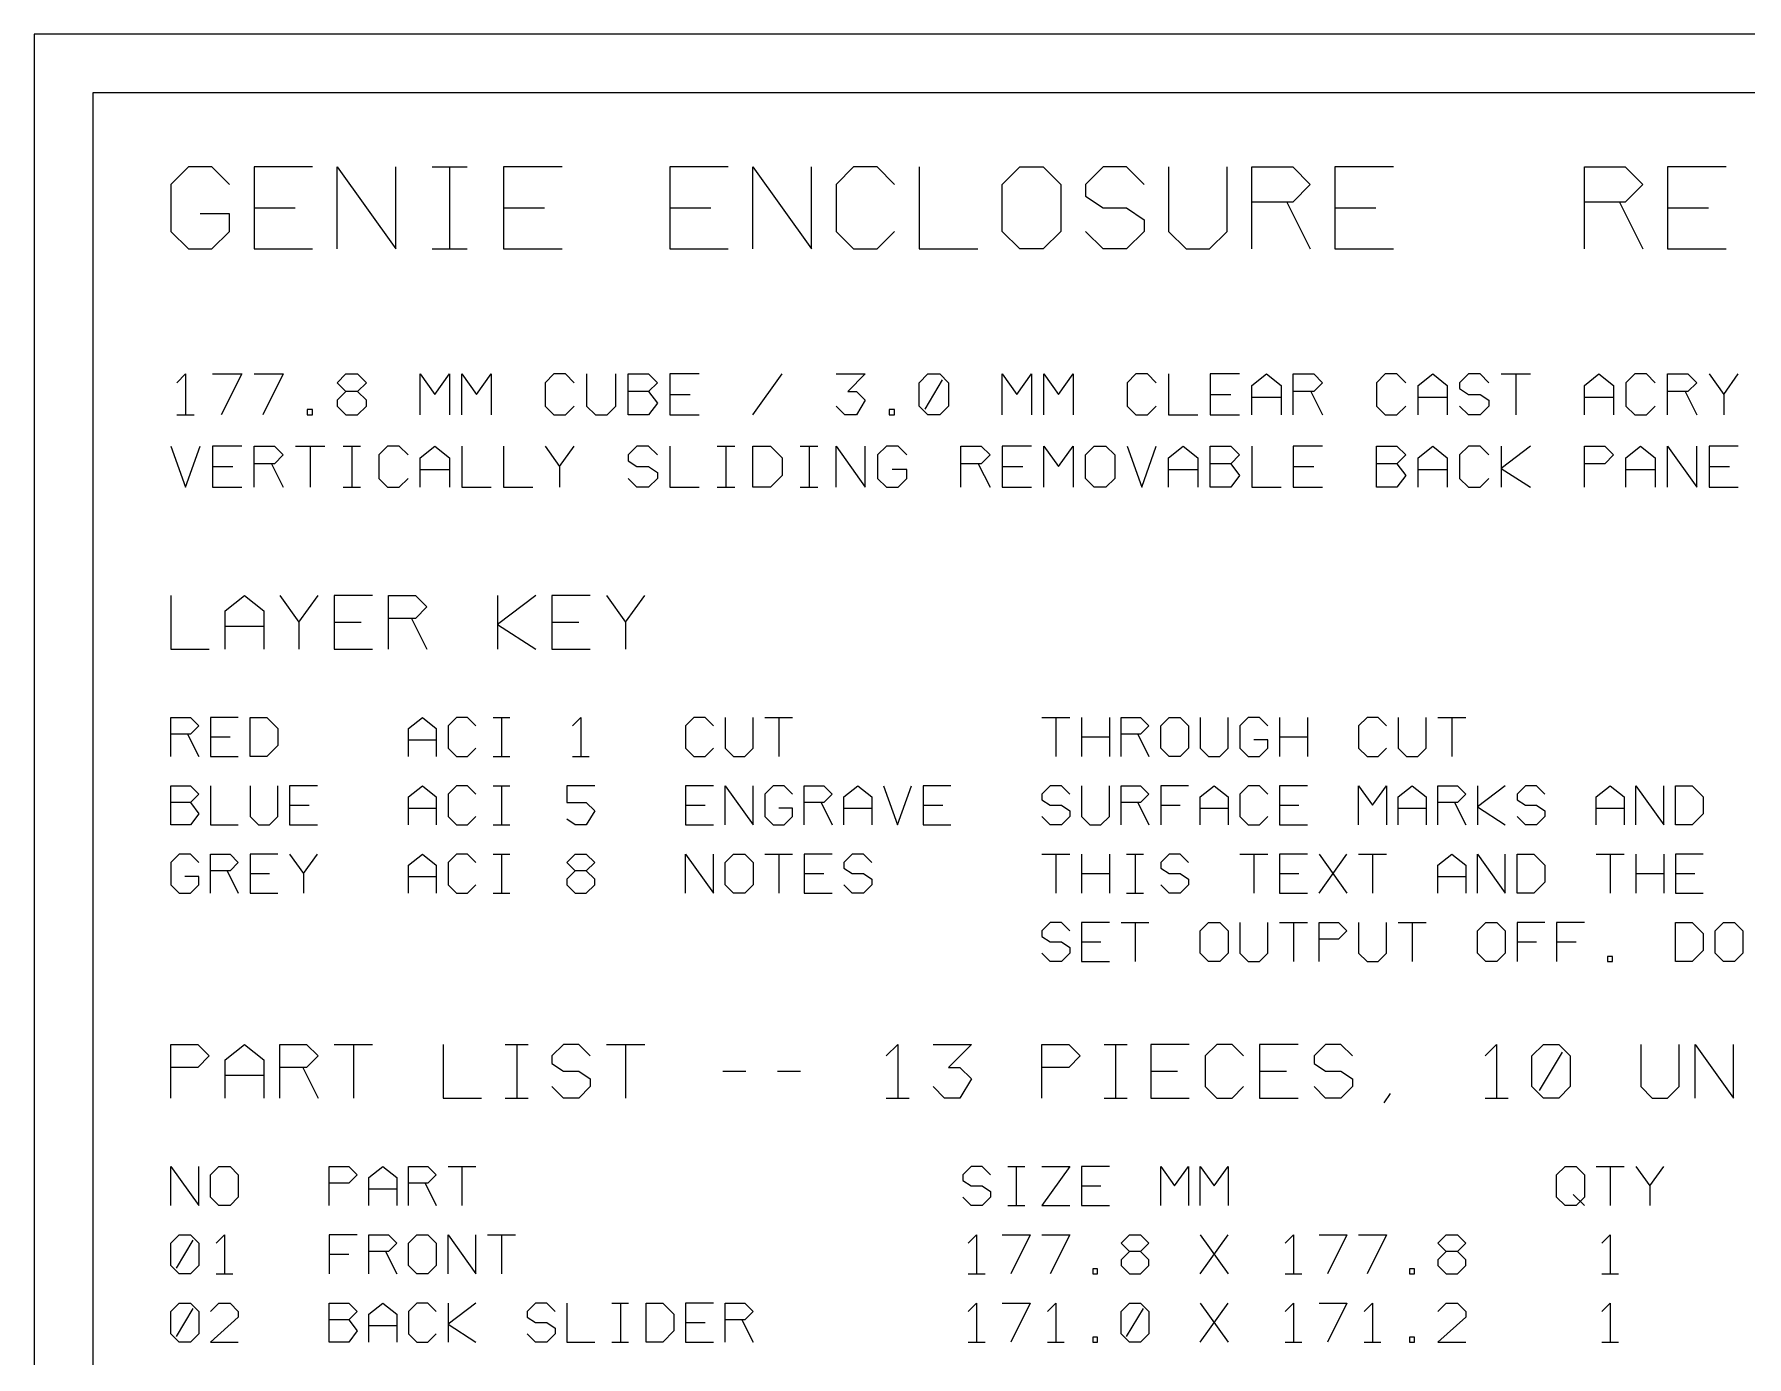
# Model space of a CAD drawing. Extents: x 0 to 610, y 0 to 915.
# Drawn here: x 0 to 175.5, y 779.5 to 915 of the extents above; entities that cross this region are included whole.
import ezdxf

# ---------------------------------------------------------------- set-up
doc = ezdxf.new("R2010")
doc.units = 0
doc.layers.add('NOTES', color=8, linetype='Continuous')

msp = doc.modelspace()

# ---------------------------------------------------------------- linework, layer by layer
at = {"layer": 'NOTES', "color": 8}
for points in [[(0, 0), (610, 0), (610, 915), (0, 915)], [(6, 574), (604, 574), (604, 909), (6, 909)]]:
    msp.add_lwpolyline(points, close=True, dxfattribs=at)
for points in [[(20, 899.6), (18.2, 901.4), (15.8, 901.4), (14, 899.6), (14, 894.8), (15.8, 893), (18.2, 893), (20, 894.8), (20, 896.6), (17, 896.6)], [(28.52, 901.4), (22.52, 901.4), (22.52, 893), (28.52, 893)], [(31.04, 893), (31.04, 901.4), (37.04, 893), (37.04, 901.4)], [(40.76, 901.4), (44.36, 901.4)], [(42.56, 901.4), (42.56, 893)], [(54.08, 901.4), (48.08, 901.4), (48.08, 893), (54.08, 893)], [(71.12, 901.4), (65.12, 901.4), (65.12, 893), (71.12, 893)], [(73.64, 893), (73.64, 901.4), (79.64, 893), (79.64, 901.4)], [(88.16, 899.6), (86.36, 901.4), (83.96, 901.4), (82.16, 899.6), (82.16, 894.8), (83.96, 893), (86.36, 893), (88.16, 894.8)], [(90.68, 901.4), (90.68, 893), (96.68, 893)], [(101, 901.4), (103.4, 901.4), (105.2, 899.6), (105.2, 894.8), (103.4, 893), (101, 893), (99.2, 894.8), (99.2, 899.6), (101, 901.4)], [(113.72, 899.6), (111.92, 901.4), (109.52, 901.4), (107.72, 899.6), (107.72, 898.4), (109.52, 897.2), (111.92, 897.2), (113.72, 896), (113.72, 894.8), (111.92, 893), (109.52, 893), (107.72, 894.8)], [(116.24, 901.4), (116.24, 894.8), (118.04, 893), (120.44, 893), (122.24, 894.8), (122.24, 901.4)], [(124.76, 893), (124.76, 901.4), (128.96, 901.4), (130.76, 899.6), (128.96, 897.8), (124.76, 897.8)], [(139.28, 901.4), (133.28, 901.4), (133.28, 893), (139.28, 893)], [(158.84, 893), (158.84, 901.4), (163.04, 901.4), (164.84, 899.6), (163.04, 897.8), (158.84, 897.8)], [(173.36, 901.4), (167.36, 901.4), (167.36, 893), (173.36, 893)], [(22.52, 897.2), (26.72, 897.2)], [(48.08, 897.2), (52.28, 897.2)], [(65.12, 897.2), (69.32, 897.2)], [(128.36, 897.8), (130.76, 893)], [(133.28, 897.2), (137.48, 897.2)], [(162.44, 897.8), (164.84, 893)], [(167.36, 897.2), (171.56, 897.2)], [(40.76, 893), (44.36, 893)], [(14.6, 879.3), (15.5, 880.2), (15.5, 876)], [(18.26, 880.2), (21.26, 880.2), (19.16, 876)], [(22.52, 880.2), (25.52, 880.2), (23.42, 876)], [(31.94, 878.4), (31.04, 879.3), (31.94, 880.2), (33.14, 880.2), (34.04, 879.3), (33.14, 878.4), (31.94, 878.4), (31.04, 877.5), (31.04, 876.9), (31.94, 876), (33.14, 876), (34.04, 876.9), (34.04, 877.5), (33.14, 878.4)], [(39.56, 876), (39.56, 880.2), (41.06, 878.1), (42.56, 880.2), (42.56, 876)], [(43.82, 876), (43.82, 880.2), (45.32, 878.1), (46.82, 880.2), (46.82, 876)], [(55.34, 879.3), (54.44, 880.2), (53.24, 880.2), (52.34, 879.3), (52.34, 876.9), (53.24, 876), (54.44, 876), (55.34, 876.9)], [(56.6, 880.2), (56.6, 876.9), (57.5, 876), (58.7, 876), (59.6, 876.9), (59.6, 880.2)], [(60.86, 876), (60.86, 880.2), (62.96, 880.2), (63.86, 879.3), (62.96, 878.4), (60.86, 878.4)], [(68.12, 880.2), (65.12, 880.2), (65.12, 876), (68.12, 876)], [(73.64, 876), (76.64, 880.2)], [(82.16, 880.2), (85.16, 880.2), (83.36, 878.4), (84.26, 878.4), (85.16, 877.5), (84.26, 876), (83.06, 876), (82.16, 876.9)], [(91.58, 880.2), (92.78, 880.2), (93.68, 879.3), (93.68, 876.9), (92.78, 876), (91.58, 876), (90.68, 876.9), (90.68, 879.3), (91.58, 880.2)], [(91.28, 876.6), (93.08, 879.6)], [(99.2, 876), (99.2, 880.2), (100.7, 878.1), (102.2, 880.2), (102.2, 876)], [(103.46, 876), (103.46, 880.2), (104.96, 878.1), (106.46, 880.2), (106.46, 876)], [(114.98, 879.3), (114.08, 880.2), (112.88, 880.2), (111.98, 879.3), (111.98, 876.9), (112.88, 876), (114.08, 876), (114.98, 876.9)], [(116.24, 880.2), (116.24, 876), (119.24, 876)], [(123.5, 880.2), (120.5, 880.2), (120.5, 876), (123.5, 876)], [(124.76, 876), (124.76, 879), (126.26, 880.2), (127.76, 879), (127.76, 876)], [(129.02, 876), (129.02, 880.2), (131.12, 880.2), (132.02, 879.3), (131.12, 878.4), (129.02, 878.4)], [(140.54, 879.3), (139.64, 880.2), (138.44, 880.2), (137.54, 879.3), (137.54, 876.9), (138.44, 876), (139.64, 876), (140.54, 876.9)], [(141.8, 876), (141.8, 879), (143.3, 880.2), (144.8, 879), (144.8, 876)], [(149.06, 879.3), (148.16, 880.2), (146.96, 880.2), (146.06, 879.3), (146.06, 878.7), (146.96, 878.1), (148.16, 878.1), (149.06, 877.5), (149.06, 876.9), (148.16, 876), (146.96, 876), (146.06, 876.9)], [(150.32, 880.2), (153.32, 880.2)], [(151.82, 880.2), (151.82, 876)], [(158.84, 876), (158.84, 879), (160.34, 880.2), (161.84, 879), (161.84, 876)], [(166.1, 879.3), (165.2, 880.2), (164, 880.2), (163.1, 879.3), (163.1, 876.9), (164, 876), (165.2, 876), (166.1, 876.9)], [(167.36, 876), (167.36, 880.2), (169.46, 880.2), (170.36, 879.3), (169.46, 878.4), (167.36, 878.4)], [(171.62, 880.2), (173.12, 878.1), (174.62, 880.2)], [(62.96, 878.4), (63.86, 877.2), (62.96, 876), (60.86, 876)], [(65.12, 878.1), (67.22, 878.1)], [(120.5, 878.1), (122.6, 878.1)], [(124.76, 877.8), (127.76, 877.8)], [(130.82, 878.4), (132.02, 876)], [(141.8, 877.8), (144.8, 877.8)], [(158.84, 877.8), (161.84, 877.8)], [(169.16, 878.4), (170.36, 876)], [(173.12, 878.1), (173.12, 876)], [(14.6, 876), (16.4, 876)], [(27.98, 876), (28.52, 876), (28.52, 876.54), (27.98, 876.54), (27.98, 876)], [(87.62, 876), (88.16, 876), (88.16, 876.54), (87.62, 876.54), (87.62, 876)], [(14, 872.8), (15.5, 868.6), (17, 872.8)], [(21.26, 872.8), (18.26, 872.8), (18.26, 868.6), (21.26, 868.6)], [(22.52, 868.6), (22.52, 872.8), (24.62, 872.8), (25.52, 871.9), (24.62, 871), (22.52, 871)], [(26.78, 872.8), (29.78, 872.8)], [(28.28, 872.8), (28.28, 868.6)], [(31.64, 872.8), (33.44, 872.8)], [(32.54, 872.8), (32.54, 868.6)], [(38.3, 871.9), (37.4, 872.8), (36.2, 872.8), (35.3, 871.9), (35.3, 869.5), (36.2, 868.6), (37.4, 868.6), (38.3, 869.5)], [(39.56, 868.6), (39.56, 871.6), (41.06, 872.8), (42.56, 871.6), (42.56, 868.6)], [(43.82, 872.8), (43.82, 868.6), (46.82, 868.6)], [(48.08, 872.8), (48.08, 868.6), (51.08, 868.6)], [(52.34, 872.8), (53.84, 870.7), (55.34, 872.8)], [(63.86, 871.9), (62.96, 872.8), (61.76, 872.8), (60.86, 871.9), (60.86, 871.3), (61.76, 870.7), (62.96, 870.7), (63.86, 870.1), (63.86, 869.5), (62.96, 868.6), (61.76, 868.6), (60.86, 869.5)], [(65.12, 872.8), (65.12, 868.6), (68.12, 868.6)], [(69.98, 872.8), (71.78, 872.8)], [(70.88, 872.8), (70.88, 868.6)], [(73.64, 868.6), (73.64, 872.8), (75.44, 872.8), (76.64, 871.6), (76.64, 869.8), (75.44, 868.6), (73.64, 868.6)], [(78.5, 872.8), (80.3, 872.8)], [(79.4, 872.8), (79.4, 868.6)], [(82.16, 868.6), (82.16, 872.8), (85.16, 868.6), (85.16, 872.8)], [(89.42, 871.9), (88.52, 872.8), (87.32, 872.8), (86.42, 871.9), (86.42, 869.5), (87.32, 868.6), (88.52, 868.6), (89.42, 869.5), (89.42, 870.4), (87.92, 870.4)], [(94.94, 868.6), (94.94, 872.8), (97.04, 872.8), (97.94, 871.9), (97.04, 871), (94.94, 871)], [(102.2, 872.8), (99.2, 872.8), (99.2, 868.6), (102.2, 868.6)], [(103.46, 868.6), (103.46, 872.8), (104.96, 870.7), (106.46, 872.8), (106.46, 868.6)], [(108.62, 872.8), (109.82, 872.8), (110.72, 871.9), (110.72, 869.5), (109.82, 868.6), (108.62, 868.6), (107.72, 869.5), (107.72, 871.9), (108.62, 872.8)], [(111.98, 872.8), (113.48, 868.6), (114.98, 872.8)], [(116.24, 868.6), (116.24, 871.6), (117.74, 872.8), (119.24, 871.6), (119.24, 868.6)], [(120.5, 868.6), (120.5, 872.8), (122.6, 872.8), (123.5, 871.9), (122.6, 871), (120.5, 871)], [(124.76, 872.8), (124.76, 868.6), (127.76, 868.6)], [(132.02, 872.8), (129.02, 872.8), (129.02, 868.6), (132.02, 868.6)], [(137.54, 868.6), (137.54, 872.8), (139.64, 872.8), (140.54, 871.9), (139.64, 871), (137.54, 871)], [(141.8, 868.6), (141.8, 871.6), (143.3, 872.8), (144.8, 871.6), (144.8, 868.6)], [(149.06, 871.9), (148.16, 872.8), (146.96, 872.8), (146.06, 871.9), (146.06, 869.5), (146.96, 868.6), (148.16, 868.6), (149.06, 869.5)], [(150.32, 872.8), (150.32, 868.6)], [(153.32, 872.8), (150.32, 870.52)], [(158.84, 868.6), (158.84, 872.8), (160.94, 872.8), (161.84, 871.9), (160.94, 871), (158.84, 871)], [(163.1, 868.6), (163.1, 871.6), (164.6, 872.8), (166.1, 871.6), (166.1, 868.6)], [(167.36, 868.6), (167.36, 872.8), (170.36, 868.6), (170.36, 872.8)], [(174.62, 872.8), (171.62, 872.8), (171.62, 868.6), (174.62, 868.6)], [(18.26, 870.7), (20.36, 870.7)], [(24.32, 871), (25.52, 868.6)], [(39.56, 870.4), (42.56, 870.4)], [(53.84, 870.7), (53.84, 868.6)], [(96.74, 871), (97.94, 868.6)], [(99.2, 870.7), (101.3, 870.7)], [(116.24, 870.4), (119.24, 870.4)], [(122.6, 871), (123.5, 869.8), (122.6, 868.6), (120.5, 868.6)], [(129.02, 870.7), (131.12, 870.7)], [(139.64, 871), (140.54, 869.8), (139.64, 868.6), (137.54, 868.6)], [(141.8, 870.4), (144.8, 870.4)], [(150.32, 870.52), (153.32, 868.6)], [(163.1, 870.4), (166.1, 870.4)], [(171.62, 870.7), (173.72, 870.7)], [(31.64, 868.6), (33.44, 868.6)], [(69.98, 868.6), (71.78, 868.6)], [(78.5, 868.6), (80.3, 868.6)], [(14, 857.5), (14, 852), (17.93, 852)], [(19.58, 852), (19.58, 855.93), (21.54, 857.5), (23.51, 855.93), (23.51, 852)], [(25.16, 857.5), (27.12, 854.75), (29.09, 857.5)], [(34.66, 857.5), (30.74, 857.5), (30.74, 852), (34.66, 852)], [(36.31, 852), (36.31, 857.5), (39.06, 857.5), (40.24, 856.32), (39.06, 855.14), (36.31, 855.14)], [(47.47, 857.5), (47.47, 852)], [(51.4, 857.5), (47.47, 854.51)], [(56.98, 857.5), (53.05, 857.5), (53.05, 852), (56.98, 852)], [(58.63, 857.5), (60.59, 854.75), (62.56, 857.5)], [(27.12, 854.75), (27.12, 852)], [(30.74, 854.75), (33.49, 854.75)], [(38.67, 855.14), (40.24, 852)], [(53.05, 854.75), (55.8, 854.75)], [(60.59, 854.75), (60.59, 852)], [(19.58, 854.36), (23.51, 854.36)], [(47.47, 854.51), (51.4, 852)], [(14, 841), (14, 845), (16, 845), (16.86, 844.14), (16, 843.29), (14, 843.29)], [(20.91, 845), (18.06, 845), (18.06, 841), (20.91, 841)], [(22.11, 841), (22.11, 845), (23.83, 845), (24.97, 843.86), (24.97, 842.14), (23.83, 841), (22.11, 841)], [(38.34, 841), (38.34, 843.86), (39.77, 845), (41.2, 843.86), (41.2, 841)], [(45.26, 844.14), (44.4, 845), (43.26, 845), (42.4, 844.14), (42.4, 841.86), (43.26, 841), (44.4, 841), (45.26, 841.86)], [(47.03, 845), (48.74, 845)], [(47.89, 845), (47.89, 841)], [(55.14, 844.14), (56, 845), (56, 841)], [(69.6, 844.14), (68.74, 845), (67.6, 845), (66.74, 844.14), (66.74, 841.86), (67.6, 841), (68.74, 841), (69.6, 841.86)], [(70.8, 845), (70.8, 841.86), (71.66, 841), (72.8, 841), (73.66, 841.86), (73.66, 845)], [(74.86, 845), (77.71, 845)], [(76.29, 845), (76.29, 841)], [(103.26, 845), (106.11, 845)], [(104.69, 845), (104.69, 841)], [(107.31, 845), (107.31, 841)], [(110.17, 845), (110.17, 841)], [(111.37, 841), (111.37, 845), (113.37, 845), (114.23, 844.14), (113.37, 843.29), (111.37, 843.29)], [(116.29, 845), (117.43, 845), (118.29, 844.14), (118.29, 841.86), (117.43, 841), (116.29, 841), (115.43, 841.86), (115.43, 844.14), (116.29, 845)], [(119.49, 845), (119.49, 841.86), (120.34, 841), (121.49, 841), (122.34, 841.86), (122.34, 845)], [(126.4, 844.14), (125.54, 845), (124.4, 845), (123.54, 844.14), (123.54, 841.86), (124.4, 841), (125.54, 841), (126.4, 841.86), (126.4, 842.71), (124.97, 842.71)], [(127.6, 845), (127.6, 841)], [(130.46, 845), (130.46, 841)], [(138.57, 844.14), (137.71, 845), (136.57, 845), (135.71, 844.14), (135.71, 841.86), (136.57, 841), (137.71, 841), (138.57, 841.86)], [(139.77, 845), (139.77, 841.86), (140.63, 841), (141.77, 841), (142.63, 841.86), (142.63, 845)], [(143.83, 845), (146.69, 845)], [(145.26, 845), (145.26, 841)], [(15.71, 843.29), (16.86, 841)], [(18.06, 843), (20.06, 843)], [(38.34, 842.71), (41.2, 842.71)], [(107.31, 843), (110.17, 843)], [(113.09, 843.29), (114.23, 841)], [(127.6, 843), (130.46, 843)], [(47.03, 841), (48.74, 841)], [(55.14, 841), (56.86, 841)], [(14, 834), (14, 838), (16, 838), (16.86, 837.14), (16, 836.29), (14, 836.29)], [(18.06, 838), (18.06, 834), (20.91, 834)], [(22.11, 838), (22.11, 834.86), (22.97, 834), (24.11, 834), (24.97, 834.86), (24.97, 838)], [(29.03, 838), (26.17, 838), (26.17, 834), (29.03, 834)], [(38.34, 834), (38.34, 836.86), (39.77, 838), (41.2, 836.86), (41.2, 834)], [(45.26, 837.14), (44.4, 838), (43.26, 838), (42.4, 837.14), (42.4, 834.86), (43.26, 834), (44.4, 834), (45.26, 834.86)], [(47.03, 838), (48.74, 838)], [(47.89, 838), (47.89, 834)], [(57.43, 838), (54.57, 838), (54.57, 836.29), (56.57, 836.29), (57.43, 835.43), (56.57, 834), (55.43, 834), (54.57, 834.57)], [(69.6, 838), (66.74, 838), (66.74, 834), (69.6, 834)], [(70.8, 834), (70.8, 838), (73.66, 834), (73.66, 838)], [(77.71, 837.14), (76.86, 838), (75.71, 838), (74.86, 837.14), (74.86, 834.86), (75.71, 834), (76.86, 834), (77.71, 834.86), (77.71, 835.71), (76.29, 835.71)], [(78.91, 834), (78.91, 838), (80.91, 838), (81.77, 837.14), (80.91, 836.29), (78.91, 836.29)], [(82.97, 834), (82.97, 836.86), (84.4, 838), (85.83, 836.86), (85.83, 834)], [(87.03, 838), (88.46, 834), (89.89, 838)], [(93.94, 838), (91.09, 838), (91.09, 834), (93.94, 834)], [(106.11, 837.14), (105.26, 838), (104.11, 838), (103.26, 837.14), (103.26, 836.57), (104.11, 836), (105.26, 836), (106.11, 835.43), (106.11, 834.86), (105.26, 834), (104.11, 834), (103.26, 834.86)], [(107.31, 838), (107.31, 834.86), (108.17, 834), (109.31, 834), (110.17, 834.86), (110.17, 838)], [(111.37, 834), (111.37, 838), (113.37, 838), (114.23, 837.14), (113.37, 836.29), (111.37, 836.29)], [(118.29, 838), (115.43, 838), (115.43, 834)], [(119.49, 834), (119.49, 836.86), (120.91, 838), (122.34, 836.86), (122.34, 834)], [(126.4, 837.14), (125.54, 838), (124.4, 838), (123.54, 837.14), (123.54, 834.86), (124.4, 834), (125.54, 834), (126.4, 834.86)], [(130.46, 838), (127.6, 838), (127.6, 834), (130.46, 834)], [(135.71, 834), (135.71, 838), (137.14, 836), (138.57, 838), (138.57, 834)], [(139.77, 834), (139.77, 836.86), (141.2, 838), (142.63, 836.86), (142.63, 834)], [(143.83, 834), (143.83, 838), (145.83, 838), (146.69, 837.14), (145.83, 836.29), (143.83, 836.29)], [(147.89, 838), (147.89, 834)], [(150.74, 838), (147.89, 835.83)], [(154.8, 837.14), (153.94, 838), (152.8, 838), (151.94, 837.14), (151.94, 836.57), (152.8, 836), (153.94, 836), (154.8, 835.43), (154.8, 834.86), (153.94, 834), (152.8, 834), (151.94, 834.86)], [(160.06, 834), (160.06, 836.86), (161.49, 838), (162.91, 836.86), (162.91, 834)], [(164.11, 834), (164.11, 838), (166.97, 834), (166.97, 838)], [(168.17, 834), (168.17, 838), (169.89, 838), (171.03, 836.86), (171.03, 835.14), (169.89, 834), (168.17, 834)], [(16, 836.29), (16.86, 835.14), (16, 834), (14, 834)], [(26.17, 836), (28.17, 836)], [(38.34, 835.71), (41.2, 835.71)], [(66.74, 836), (68.74, 836)], [(80.63, 836.29), (81.77, 834)], [(82.97, 835.71), (85.83, 835.71)], [(91.09, 836), (93.09, 836)], [(113.09, 836.29), (114.23, 834)], [(115.43, 836), (117.43, 836)], [(119.49, 835.71), (122.34, 835.71)], [(127.6, 836), (129.6, 836)], [(139.77, 835.71), (142.63, 835.71)], [(145.54, 836.29), (146.69, 834)], [(147.89, 835.83), (150.74, 834)], [(160.06, 835.71), (162.91, 835.71)], [(47.03, 834), (48.74, 834)], [(16.86, 830.14), (16, 831), (14.86, 831), (14, 830.14), (14, 827.86), (14.86, 827), (16, 827), (16.86, 827.86), (16.86, 828.71), (15.43, 828.71)], [(18.06, 827), (18.06, 831), (20.06, 831), (20.91, 830.14), (20.06, 829.29), (18.06, 829.29)], [(24.97, 831), (22.11, 831), (22.11, 827), (24.97, 827)], [(26.17, 831), (27.6, 829), (29.03, 831)], [(38.34, 827), (38.34, 829.86), (39.77, 831), (41.2, 829.86), (41.2, 827)], [(45.26, 830.14), (44.4, 831), (43.26, 831), (42.4, 830.14), (42.4, 827.86), (43.26, 827), (44.4, 827), (45.26, 827.86)], [(47.03, 831), (48.74, 831)], [(47.89, 831), (47.89, 827)], [(55.43, 829.29), (54.57, 830.14), (55.43, 831), (56.57, 831), (57.43, 830.14), (56.57, 829.29), (55.43, 829.29), (54.57, 828.43), (54.57, 827.86), (55.43, 827), (56.57, 827), (57.43, 827.86), (57.43, 828.43), (56.57, 829.29)], [(66.74, 827), (66.74, 831), (69.6, 827), (69.6, 831)], [(71.66, 831), (72.8, 831), (73.66, 830.14), (73.66, 827.86), (72.8, 827), (71.66, 827), (70.8, 827.86), (70.8, 830.14), (71.66, 831)], [(74.86, 831), (77.71, 831)], [(76.29, 831), (76.29, 827)], [(81.77, 831), (78.91, 831), (78.91, 827), (81.77, 827)], [(85.83, 830.14), (84.97, 831), (83.83, 831), (82.97, 830.14), (82.97, 829.57), (83.83, 829), (84.97, 829), (85.83, 828.43), (85.83, 827.86), (84.97, 827), (83.83, 827), (82.97, 827.86)], [(103.26, 831), (106.11, 831)], [(104.69, 831), (104.69, 827)], [(107.31, 831), (107.31, 827)], [(110.17, 831), (110.17, 827)], [(111.94, 831), (113.66, 831)], [(112.8, 831), (112.8, 827)], [(118.29, 830.14), (117.43, 831), (116.29, 831), (115.43, 830.14), (115.43, 829.57), (116.29, 829), (117.43, 829), (118.29, 828.43), (118.29, 827.86), (117.43, 827), (116.29, 827), (115.43, 827.86)], [(123.54, 831), (126.4, 831)], [(124.97, 831), (124.97, 827)], [(130.46, 831), (127.6, 831), (127.6, 827), (130.46, 827)], [(131.66, 831), (134.51, 827)], [(131.66, 827), (134.51, 831)], [(135.71, 831), (138.57, 831)], [(137.14, 831), (137.14, 827)], [(143.83, 827), (143.83, 829.86), (145.26, 831), (146.69, 829.86), (146.69, 827)], [(147.89, 827), (147.89, 831), (150.74, 827), (150.74, 831)], [(151.94, 827), (151.94, 831), (153.66, 831), (154.8, 829.86), (154.8, 828.14), (153.66, 827), (151.94, 827)], [(160.06, 831), (162.91, 831)], [(161.49, 831), (161.49, 827)], [(164.11, 831), (164.11, 827)], [(166.97, 831), (166.97, 827)], [(171.03, 831), (168.17, 831), (168.17, 827), (171.03, 827)], [(19.77, 829.29), (20.91, 827)], [(22.11, 829), (24.11, 829)], [(27.6, 829), (27.6, 827)], [(38.34, 828.71), (41.2, 828.71)], [(78.91, 829), (80.91, 829)], [(107.31, 829), (110.17, 829)], [(127.6, 829), (129.6, 829)], [(143.83, 828.71), (146.69, 828.71)], [(164.11, 829), (166.97, 829)], [(168.17, 829), (170.17, 829)], [(47.03, 827), (48.74, 827)], [(111.94, 827), (113.66, 827)], [(106.11, 823.14), (105.26, 824), (104.11, 824), (103.26, 823.14), (103.26, 822.57), (104.11, 822), (105.26, 822), (106.11, 821.43), (106.11, 820.86), (105.26, 820), (104.11, 820), (103.26, 820.86)], [(110.17, 824), (107.31, 824), (107.31, 820), (110.17, 820)], [(111.37, 824), (114.23, 824)], [(112.8, 824), (112.8, 820)], [(120.34, 824), (121.49, 824), (122.34, 823.14), (122.34, 820.86), (121.49, 820), (120.34, 820), (119.49, 820.86), (119.49, 823.14), (120.34, 824)], [(123.54, 824), (123.54, 820.86), (124.4, 820), (125.54, 820), (126.4, 820.86), (126.4, 824)], [(127.6, 824), (130.46, 824)], [(129.03, 824), (129.03, 820)], [(131.66, 820), (131.66, 824), (133.66, 824), (134.51, 823.14), (133.66, 822.29), (131.66, 822.29)], [(135.71, 824), (135.71, 820.86), (136.57, 820), (137.71, 820), (138.57, 820.86), (138.57, 824)], [(139.77, 824), (142.63, 824)], [(141.2, 824), (141.2, 820)], [(148.74, 824), (149.89, 824), (150.74, 823.14), (150.74, 820.86), (149.89, 820), (148.74, 820), (147.89, 820.86), (147.89, 823.14), (148.74, 824)], [(154.8, 824), (151.94, 824), (151.94, 820)], [(158.86, 824), (156, 824), (156, 820)], [(168.17, 820), (168.17, 824), (169.89, 824), (171.03, 822.86), (171.03, 821.14), (169.89, 820), (168.17, 820)], [(173.09, 824), (174.23, 824), (175.09, 823.14), (175.09, 820.86), (174.23, 820), (173.09, 820), (172.23, 820.86), (172.23, 823.14), (173.09, 824)], [(107.31, 822), (109.31, 822)], [(151.94, 822), (153.94, 822)], [(156, 822), (158, 822)], [(161.2, 820), (161.71, 820), (161.71, 820.51), (161.2, 820.51), (161.2, 820)], [(14, 806), (14, 811.5), (16.75, 811.5), (17.93, 810.32), (16.75, 809.14), (14, 809.14)], [(19.58, 806), (19.58, 809.93), (21.54, 811.5), (23.51, 809.93), (23.51, 806)], [(25.16, 806), (25.16, 811.5), (27.91, 811.5), (29.09, 810.32), (27.91, 809.14), (25.16, 809.14)], [(30.74, 811.5), (34.66, 811.5)], [(32.7, 811.5), (32.7, 806)], [(41.89, 811.5), (41.89, 806), (45.82, 806)], [(48.26, 811.5), (50.61, 811.5)], [(49.44, 811.5), (49.44, 806)], [(56.98, 810.32), (55.8, 811.5), (54.23, 811.5), (53.05, 810.32), (53.05, 809.54), (54.23, 808.75), (55.8, 808.75), (56.98, 807.96), (56.98, 807.18), (55.8, 806), (54.23, 806), (53.05, 807.18)], [(58.63, 811.5), (62.56, 811.5)], [(60.59, 811.5), (60.59, 806)], [(87.31, 810.32), (88.49, 811.5), (88.49, 806)], [(92.1, 811.5), (96.03, 811.5), (93.67, 809.14), (94.85, 809.14), (96.03, 807.96), (94.85, 806), (93.28, 806), (92.1, 807.18)], [(103.26, 806), (103.26, 811.5), (106.01, 811.5), (107.19, 810.32), (106.01, 809.14), (103.26, 809.14)], [(109.62, 811.5), (111.98, 811.5)], [(110.8, 811.5), (110.8, 806)], [(118.34, 811.5), (114.41, 811.5), (114.41, 806), (118.34, 806)], [(123.92, 810.32), (122.74, 811.5), (121.17, 811.5), (119.99, 810.32), (119.99, 807.18), (121.17, 806), (122.74, 806), (123.92, 807.18)], [(129.5, 811.5), (125.57, 811.5), (125.57, 806), (129.5, 806)], [(135.08, 810.32), (133.9, 811.5), (132.33, 811.5), (131.15, 810.32), (131.15, 809.54), (132.33, 808.75), (133.9, 808.75), (135.08, 807.96), (135.08, 807.18), (133.9, 806), (132.33, 806), (131.15, 807.18)], [(148.67, 810.32), (149.85, 811.5), (149.85, 806)], [(154.64, 811.5), (156.21, 811.5), (157.39, 810.32), (157.39, 807.18), (156.21, 806), (154.64, 806), (153.46, 807.18), (153.46, 810.32), (154.64, 811.5)], [(164.62, 811.5), (164.62, 807.18), (165.8, 806), (167.37, 806), (168.55, 807.18), (168.55, 811.5)], [(170.2, 806), (170.2, 811.5), (174.13, 806), (174.13, 811.5)], [(27.51, 809.14), (29.09, 806)], [(154.25, 806.79), (156.61, 810.71)], [(19.58, 808.36), (23.51, 808.36)], [(70.57, 808.75), (72.93, 808.75)], [(76.15, 808.75), (78.51, 808.75)], [(114.41, 808.75), (117.16, 808.75)], [(125.57, 808.75), (128.32, 808.75)], [(48.26, 806), (50.61, 806)], [(87.31, 806), (89.66, 806)], [(109.62, 806), (111.98, 806)], [(138.93, 806.47), (138.3, 805.53)], [(148.67, 806), (151.03, 806)], [(14, 795), (14, 799), (16.86, 795), (16.86, 799)], [(18.91, 799), (20.06, 799), (20.91, 798.14), (20.91, 795.86), (20.06, 795), (18.91, 795), (18.06, 795.86), (18.06, 798.14), (18.91, 799)], [(30.23, 795), (30.23, 799), (32.23, 799), (33.09, 798.14), (32.23, 797.29), (30.23, 797.29)], [(34.29, 795), (34.29, 797.86), (35.71, 799), (37.14, 797.86), (37.14, 795)], [(38.34, 795), (38.34, 799), (40.34, 799), (41.2, 798.14), (40.34, 797.29), (38.34, 797.29)], [(42.4, 799), (45.26, 799)], [(43.83, 799), (43.83, 795)], [(98, 798.14), (97.14, 799), (96, 799), (95.14, 798.14), (95.14, 797.57), (96, 797), (97.14, 797), (98, 796.43), (98, 795.86), (97.14, 795), (96, 795), (95.14, 795.86)], [(99.77, 799), (101.49, 799)], [(100.63, 799), (100.63, 795)], [(103.26, 799), (106.11, 799), (103.26, 795), (106.11, 795)], [(110.17, 799), (107.31, 799), (107.31, 795), (110.17, 795)], [(115.43, 795), (115.43, 799), (116.86, 797), (118.29, 799), (118.29, 795)], [(119.49, 795), (119.49, 799), (120.91, 797), (122.34, 799), (122.34, 795)], [(156.86, 799), (158, 799), (158.86, 798.14), (158.86, 795.86), (158, 795), (156.86, 795), (156, 795.86), (156, 798.14), (156.86, 799)], [(160.06, 799), (162.91, 799)], [(161.49, 799), (161.49, 795)], [(164.11, 799), (165.54, 797), (166.97, 799)], [(34.29, 796.71), (37.14, 796.71)], [(40.06, 797.29), (41.2, 795)], [(107.31, 797), (109.31, 797)], [(165.54, 797), (165.54, 795)], [(99.77, 795), (101.49, 795)], [(157.71, 796.14), (158.86, 795)], [(14.86, 792), (16, 792), (16.86, 791.14), (16.86, 788.86), (16, 788), (14.86, 788), (14, 788.86), (14, 791.14), (14.86, 792)], [(14.57, 788.57), (16.29, 791.43)], [(18.63, 791.14), (19.49, 792), (19.49, 788)], [(33.09, 792), (30.23, 792), (30.23, 788)], [(34.29, 788), (34.29, 792), (36.29, 792), (37.14, 791.14), (36.29, 790.29), (34.29, 790.29)], [(39.2, 792), (40.34, 792), (41.2, 791.14), (41.2, 788.86), (40.34, 788), (39.2, 788), (38.34, 788.86), (38.34, 791.14), (39.2, 792)], [(42.4, 788), (42.4, 792), (45.26, 788), (45.26, 792)], [(46.46, 792), (49.31, 792)], [(47.89, 792), (47.89, 788)], [(95.71, 791.14), (96.57, 792), (96.57, 788)], [(99.2, 792), (102.06, 792), (100.06, 788)], [(103.26, 792), (106.11, 792), (104.11, 788)], [(112.23, 790.29), (111.37, 791.14), (112.23, 792), (113.37, 792), (114.23, 791.14), (113.37, 790.29), (112.23, 790.29), (111.37, 789.43), (111.37, 788.86), (112.23, 788), (113.37, 788), (114.23, 788.86), (114.23, 789.43), (113.37, 790.29)], [(119.49, 792), (122.34, 788)], [(119.49, 788), (122.34, 792)], [(128.17, 791.14), (129.03, 792), (129.03, 788)], [(131.66, 792), (134.51, 792), (132.51, 788)], [(135.71, 792), (138.57, 792), (136.57, 788)], [(144.69, 790.29), (143.83, 791.14), (144.69, 792), (145.83, 792), (146.69, 791.14), (145.83, 790.29), (144.69, 790.29), (143.83, 789.43), (143.83, 788.86), (144.69, 788), (145.83, 788), (146.69, 788.86), (146.69, 789.43), (145.83, 790.29)], [(160.63, 791.14), (161.49, 792), (161.49, 788)], [(30.23, 790), (32.23, 790)], [(36, 790.29), (37.14, 788)], [(18.63, 788), (20.34, 788)], [(95.71, 788), (97.43, 788)], [(108.46, 788), (108.97, 788), (108.97, 788.51), (108.46, 788.51), (108.46, 788)], [(128.17, 788), (129.89, 788)], [(140.91, 788), (141.43, 788), (141.43, 788.51), (140.91, 788.51), (140.91, 788)], [(160.63, 788), (162.34, 788)], [(14.86, 785), (16, 785), (16.86, 784.14), (16.86, 781.86), (16, 781), (14.86, 781), (14, 781.86), (14, 784.14), (14.86, 785)], [(14.57, 781.57), (16.29, 784.43)], [(18.06, 784.14), (18.91, 785), (20.06, 785), (20.91, 784.14), (20.91, 783.57), (18.06, 781), (20.91, 781)], [(30.23, 781), (30.23, 785), (32.23, 785), (33.09, 784.14), (32.23, 783.29), (30.23, 783.29)], [(34.29, 781), (34.29, 783.86), (35.71, 785), (37.14, 783.86), (37.14, 781)], [(41.2, 784.14), (40.34, 785), (39.2, 785), (38.34, 784.14), (38.34, 781.86), (39.2, 781), (40.34, 781), (41.2, 781.86)], [(42.4, 785), (42.4, 781)], [(45.26, 785), (42.4, 782.83)], [(53.37, 784.14), (52.51, 785), (51.37, 785), (50.51, 784.14), (50.51, 783.57), (51.37, 783), (52.51, 783), (53.37, 782.43), (53.37, 781.86), (52.51, 781), (51.37, 781), (50.51, 781.86)], [(54.57, 785), (54.57, 781), (57.43, 781)], [(59.2, 785), (60.91, 785)], [(60.06, 785), (60.06, 781)], [(62.69, 781), (62.69, 785), (64.4, 785), (65.54, 783.86), (65.54, 782.14), (64.4, 781), (62.69, 781)], [(69.6, 785), (66.74, 785), (66.74, 781), (69.6, 781)], [(70.8, 781), (70.8, 785), (72.8, 785), (73.66, 784.14), (72.8, 783.29), (70.8, 783.29)], [(95.71, 784.14), (96.57, 785), (96.57, 781)], [(99.2, 785), (102.06, 785), (100.06, 781)], [(103.83, 784.14), (104.69, 785), (104.69, 781)], [(112.23, 785), (113.37, 785), (114.23, 784.14), (114.23, 781.86), (113.37, 781), (112.23, 781), (111.37, 781.86), (111.37, 784.14), (112.23, 785)], [(111.94, 781.57), (113.66, 784.43)], [(119.49, 785), (122.34, 781)], [(119.49, 781), (122.34, 785)], [(128.17, 784.14), (129.03, 785), (129.03, 781)], [(131.66, 785), (134.51, 785), (132.51, 781)], [(136.29, 784.14), (137.14, 785), (137.14, 781)], [(143.83, 784.14), (144.69, 785), (145.83, 785), (146.69, 784.14), (146.69, 783.57), (143.83, 781), (146.69, 781)], [(160.63, 784.14), (161.49, 785), (161.49, 781)], [(32.23, 783.29), (33.09, 782.14), (32.23, 781), (30.23, 781)], [(34.29, 782.71), (37.14, 782.71)], [(42.4, 782.83), (45.26, 781)], [(66.74, 783), (68.74, 783)], [(72.51, 783.29), (73.66, 781)], [(59.2, 781), (60.91, 781)], [(95.71, 781), (97.43, 781)], [(103.83, 781), (105.54, 781)], [(108.46, 781), (108.97, 781), (108.97, 781.51), (108.46, 781.51), (108.46, 781)], [(128.17, 781), (129.89, 781)], [(136.29, 781), (138, 781)], [(140.91, 781), (141.43, 781), (141.43, 781.51), (140.91, 781.51), (140.91, 781)], [(160.63, 781), (162.34, 781)]]:
    msp.add_lwpolyline(points, dxfattribs=at)

doc.saveas('drawing.dxf')
